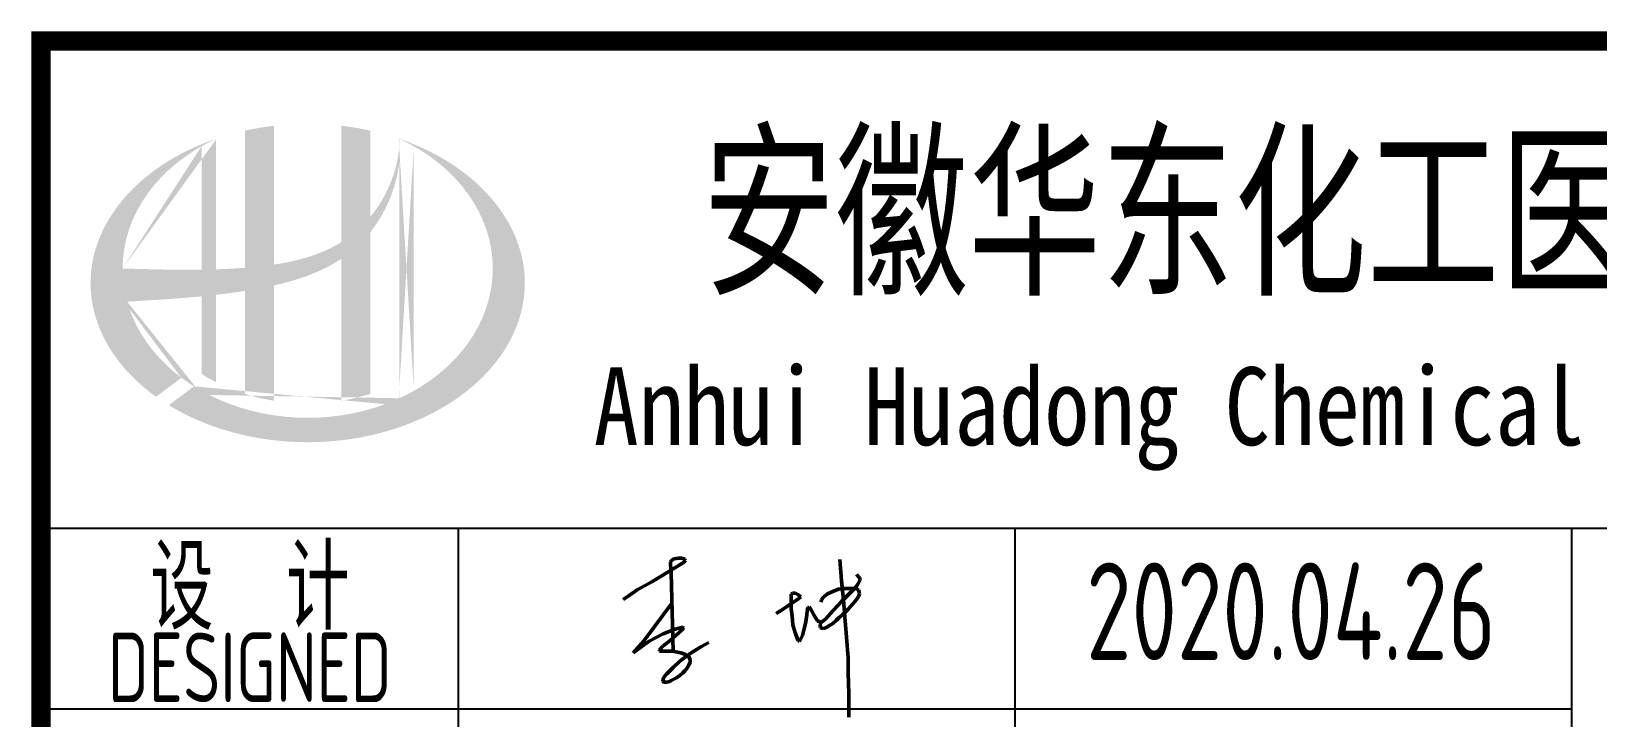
# Model space of a CAD drawing. Extents: x 5394041 to 5729212, y -433068 to -301615.
# Drawn here: x 5629414 to 5635041, y -350277 to -347810 of the extents above; entities that cross this region are included whole.
import ezdxf
from ezdxf.enums import TextEntityAlignment as Align

# ---------------------------------------------------------------- set-up
doc = ezdxf.new("R2010")
doc.units = 0
doc.header["$LTSCALE"] = 1000
doc.header["$MEASUREMENT"] = 0
doc.layers.get('0').update_dxf_attribs({"linetype": 'CONTINUOUS'})
doc.styles.add('AHD', font='sceie.shx', dxfattribs={"width": 0.7, "bigfont": 'sceic.shx'})
doc.styles.add('ECEC_TQ_S', font='')
doc.styles.add('sceie', font='sceie.shx', dxfattribs={"width": 0.7, "bigfont": 'sceic.shx'})
doc.styles.get('ECEC_TQ_S').set_extended_font_data('SimSun')

# ---------------------------------------------------------------- blocks, each defined once
blk = doc.blocks.new('签名')
at = {"lineweight": 50}
for p, q in [((5484373.9, -514006.1), (5484490.2, -513935.2)), ((5484443.6, -513930.1), (5484440.9, -513933.4)), ((5484440.9, -513933.4), (5484440.9, -513943.7)), ((5484453.3, -513923.1), (5484443.6, -513930.1)), ((5484469, -513920.7), (5484453.3, -513923.1)), ((5484481.4, -513920.7), (5484469, -513920.7)), ((5484492.1, -513923.7), (5484481.4, -513920.7)), ((5484490.2, -513935.2), (5484494.5, -513928.9)), ((5484494.5, -513928.9), (5484492.1, -513923.7)), ((5485048.8, -513925.4), (5485055.2, -514002.4)), ((5484440.9, -513943.7), (5484443.6, -513972.8)), ((5484443.6, -513972.8), (5484451, -514255.5)), ((5485121.3, -513992.4), (5485109.4, -513979.5)), ((5485120.6, -514001.4), (5485122.4, -513995.7)), ((5485122.4, -513995.7), (5485121.3, -513992.4)), ((5484292.6, -514055.3), (5484321.1, -514034.4)), ((5484321.1, -514034.4), (5484373.9, -514006.1)), ((5484879.2, -514046.7), (5484874.9, -514049.8)), ((5484874.9, -514049.8), (5484874.9, -514102.5)), ((5484889.7, -514046.7), (5484879.2, -514046.7)), ((5484898.3, -514051.1), (5484889.7, -514046.7)), ((5484908.7, -514059.3), (5484898.3, -514051.1)), ((5484991.3, -514060.1), (5485005.3, -514049.1)), ((5485005.3, -514049.1), (5485024.5, -514040.5)), ((5485024.5, -514040.5), (5485044.1, -514031.7)), ((5485044.1, -514031.7), (5485063, -514029.9)), ((5485055.2, -514002.4), (5485062, -514069.9)), ((5485056.7, -514075.4), (5485086.9, -514044.6)), ((5485063, -514029.9), (5485080.4, -514029)), ((5485080.4, -514029), (5485090.1, -514029)), ((5485086.9, -514044.6), (5485106.8, -514024.4)), ((5485090.1, -514029), (5485104, -514029.4)), ((5485104, -514029.4), (5485109.7, -514030.2)), ((5485106.8, -514024.4), (5485114.2, -514014.2)), ((5485109.7, -514030.2), (5485115.9, -514035.1)), ((5485114.2, -514014.2), (5485120.6, -514001.4)), ((5485115.9, -514035.1), (5485118.9, -514041.7)), ((5485120, -514048.5), (5485117.5, -514055.4)), ((5485118.9, -514041.7), (5485120, -514048.5)), ((5484271.3, -514069.1), (5484292.6, -514055.3)), ((5484446.4, -514081.4), (5484346.3, -514216.5)), ((5484820.9, -514119.1), (5484839.8, -514106.9)), ((5484839.8, -514106.9), (5484861.5, -514092.7)), ((5484861.5, -514092.7), (5484880.5, -514080.4)), ((5484874.9, -514102.5), (5484877.6, -514129)), ((5484880.5, -514080.4), (5484901.1, -514066.5)), ((5484901.1, -514066.5), (5484908.7, -514059.3)), ((5484930.1, -514124), (5484931.7, -514108.3)), ((5484931.7, -514108.3), (5484935, -514098.4)), ((5484935, -514098.4), (5484939.2, -514095.3)), ((5484939.2, -514095.3), (5484947.6, -514108.5)), ((5484947.6, -514108.5), (5484956.8, -514126.6)), ((5484982.5, -514078.8), (5484983.3, -514069.1)), ((5484983.3, -514069.1), (5484991.3, -514060.1)), ((5484997.2, -514139.3), (5485025.4, -514108.5)), ((5485025.4, -514108.5), (5485056.7, -514075.4)), ((5485062, -514069.9), (5485067.5, -514131.4)), ((5485078.3, -514104.8), (5485067.4, -514115.4)), ((5485089.8, -514092.4), (5485078.3, -514104.8)), ((5485097.5, -514083.1), (5485089.8, -514092.4)), ((5485103.3, -514075.8), (5485097.5, -514083.1)), ((5485109.3, -514068.9), (5485103.3, -514075.8)), ((5485114, -514061.8), (5485109.3, -514068.9)), ((5485117.5, -514055.4), (5485114, -514061.8)), ((5484877.6, -514129), (5484880.8, -514159.7)), ((5484880.8, -514159.7), (5484888.6, -514189.2)), ((5484922.8, -514170.1), (5484927.5, -514148.8)), ((5484927.5, -514148.8), (5484930.1, -514124)), ((5484956.8, -514126.6), (5484968.5, -514145.2)), ((5484968.5, -514145.2), (5484983.1, -514152.1)), ((5484978.8, -514158.7), (5484983.9, -514150.9)), ((5484978.8, -514169.6), (5484978.8, -514158.7)), ((5484983.9, -514150.9), (5484997.2, -514139.3)), ((5485011.7, -514162.9), (5484999.4, -514171.2)), ((5485023.8, -514154.8), (5485011.7, -514162.9)), ((5485037, -514143.3), (5485023.8, -514154.8)), ((5485047.3, -514134.3), (5485037, -514143.3)), ((5485058.2, -514124.4), (5485047.3, -514134.3)), ((5485067.4, -514115.4), (5485058.2, -514124.4)), ((5485067.5, -514131.4), (5485073.4, -514204.2)), ((5484346.3, -514216.5), (5484307, -514260.5)), ((5484307, -514260.5), (5484363.7, -514219)), ((5484363.7, -514219), (5484414.5, -514192)), ((5484439.1, -514216.7), (5484412.9, -514237.3)), ((5484414.5, -514192), (5484457.3, -514175.3)), ((5484482.1, -514179.3), (5484439.1, -514216.7)), ((5484457.3, -514175.3), (5484484.7, -514168)), ((5484489, -514170.8), (5484482.1, -514179.3)), ((5484484.7, -514168), (5484489, -514170.8)), ((5484888.6, -514189.2), (5484899, -514216.9)), ((5484899, -514216.9), (5484904.6, -514220)), ((5484904.6, -514220), (5484914.7, -514199)), ((5484914.7, -514199), (5484922.8, -514170.1)), ((5484989.1, -514173.2), (5484978.8, -514169.6)), ((5484999.4, -514171.2), (5484989.1, -514173.2)), ((5485073.4, -514204.2), (5485078.8, -514278.7)), ((5484412.9, -514237.3), (5484401.9, -514249.5)), ((5484401.9, -514249.5), (5484401.9, -514254.7)), ((5484401.9, -514254.7), (5484446.8, -514254.7)), ((5484446.8, -514254.7), (5484459.5, -514257.2)), ((5484459.5, -514257.2), (5484478.2, -514260.7)), ((5484474.4, -514291.2), (5484511.5, -514263.7)), ((5484478.2, -514260.7), (5484495.1, -514267)), ((5484495.1, -514267), (5484505.1, -514273.2)), ((5484505.1, -514273.2), (5484511.1, -514285.3)), ((5484511.5, -514263.7), (5484551.9, -514238.4)), ((5484551.9, -514238.4), (5484578.5, -514223.8)), ((5484426.1, -514337.2), (5484448.7, -514314.1)), ((5484448.7, -514314.1), (5484474.4, -514291.2)), ((5484485.1, -514332.9), (5484474.8, -514341.6)), ((5484492.1, -514325.7), (5484485.1, -514332.9)), ((5484499.4, -514317.1), (5484492.1, -514325.7)), ((5484506.7, -514305.6), (5484499.4, -514317.1)), ((5484511.1, -514294.4), (5484506.7, -514305.6)), ((5484511.1, -514285.3), (5484511.1, -514294.4)), ((5485078.8, -514278.7), (5485078.8, -514332.9)), ((5485078.8, -514332.9), (5485081.6, -514408.2)), ((5484411.7, -514363.3), (5484417.4, -514348.5)), ((5484415.7, -514365.7), (5484411.7, -514363.3)), ((5484426.9, -514365.7), (5484415.7, -514365.7)), ((5484417.4, -514348.5), (5484426.1, -514337.2)), ((5484438.1, -514364), (5484426.9, -514365.7)), ((5484442.7, -514360.5), (5484438.1, -514364)), ((5484452.4, -514355.9), (5484442.7, -514360.5)), ((5484462, -514350.2), (5484452.4, -514355.9)), ((5484474.8, -514341.6), (5484462, -514350.2)), ((5485081.6, -514408.2), (5485081.6, -514491.8))]:
    blk.add_line(p, q, dxfattribs=at)
at = {"style": 'sceie', "width": 0.8}
for p in [(5486670.1, -514111), (5486631, -514761.6), (5486657.1, -515425.2), (5486696.1, -516075.8), (5486709.1, -516674.4)]:
    blk.add_attdef('2020.4.26', text='', height=350, dxfattribs=at).set_placement(p, align=Align.MIDDLE)

msp = doc.modelspace()

# ---------------------------------------------------------------- hatches: boundary and pattern name
h = msp.add_hatch(color=256)
edge = h.paths.add_edge_path()
edge.add_spline(control_points=[(5630285.4, -348723.7), (5630291.6, -348722.3), (5630297.6, -348720.9), (5630346.7, -348709), (5630389.3, -348696), (5630464.3, -348664.9), (5630497.3, -348648), (5630528.1, -348627.4)], knot_values=[61.629012, 61.629012, 61.629012, 61.629012, 63.330431, 63.330431, 75.353634, 75.353634, 85.398649, 85.398649, 85.398649, 85.398649], degree=3, periodic=0)
edge.add_line((5630528.1, -348627.4), (5630528.1, -349137.6))
edge.add_spline(control_points=[(5630528.1, -349137.6), (5630545.3, -349134.9), (5630562.3, -349131.5), (5630597, -349123.4), (5630614.7, -349118.6), (5630632.1, -349113.2)], knot_values=[4.908456, 4.908456, 4.908456, 4.908456, 4.992821, 4.992821, 5.083034, 5.083034, 5.083034, 5.083034], degree=3, periodic=0)
edge.add_line((5630632.1, -349113.2), (5630632.1, -348531.7))
edge.add_spline(control_points=[(5630632.1, -348531.7), (5630640.8, -348520.8), (5630649, -348509.4), (5630675.1, -348469.8), (5630690.7, -348439.8), (5630720, -348367), (5630731.2, -348323.3), (5630735.9, -348277.9), (5630736, -348276.7), (5630736.1, -348275.4)], knot_values=[97.991744, 97.991744, 97.991744, 97.991744, 101.64219, 101.64219, 110.337975, 110.337975, 121.934322, 121.934322, 122.270691, 122.270691, 122.270691, 122.270691], degree=3, periodic=0)
edge.add_line((5630736.1, -348275.4), (5630736.1, -348205))
edge.add_spline(control_points=[(5630736.1, -348205), (5630736, -348212.6), (5630735.7, -348220.3), (5630735.1, -348228)], knot_values=[126.194075, 126.194075, 126.194075, 126.194075, 128.396762, 128.396762, 128.396762, 128.396762], degree=3, periodic=0)
edge.add_spline(control_points=[(5630735.1, -348228), (5630734.6, -348234.2), (5630734, -348240.4), (5630733.2, -348246.6)], knot_values=[124.417049, 124.417049, 124.417049, 124.417049, 126.194075, 126.194075, 126.194075, 126.194075], degree=3, periodic=0)
edge.add_spline(control_points=[(5630733.2, -348246.6), (5630732.1, -348255.7), (5630730.6, -348264.9), (5630728.8, -348274)], knot_values=[121.80529, 121.80529, 121.80529, 121.80529, 124.417049, 124.417049, 124.417049, 124.417049], degree=3, periodic=0)
edge.add_spline(control_points=[(5630728.8, -348274), (5630726.5, -348286.1), (5630723.5, -348298.2), (5630720, -348310.2)], knot_values=[118.31574, 118.31574, 118.31574, 118.31574, 121.80529, 121.80529, 121.80529, 121.80529], degree=3, periodic=0)
edge.add_spline(control_points=[(5630720, -348310.2), (5630716.5, -348322.4), (5630712.5, -348334.4), (5630707.9, -348346.2)], knot_values=[114.795988, 114.795988, 114.795988, 114.795988, 118.31574, 118.31574, 118.31574, 118.31574], degree=3, periodic=0)
edge.add_spline(control_points=[(5630707.9, -348346.2), (5630703.5, -348357.9), (5630698.5, -348369.5), (5630693, -348380.8)], knot_values=[111.329641, 111.329641, 111.329641, 111.329641, 114.795988, 114.795988, 114.795988, 114.795988], degree=3, periodic=0)
edge.add_spline(control_points=[(5630693, -348380.8), (5630687.5, -348392.4), (5630681.5, -348403.7), (5630675, -348414.8)], knot_values=[107.79529, 107.79529, 107.79529, 107.79529, 111.329641, 111.329641, 111.329641, 111.329641], degree=3, periodic=0)
edge.add_spline(control_points=[(5630675, -348414.8), (5630668.7, -348425.6), (5630662, -348436.2), (5630654.9, -348446.4)], knot_values=[104.343579, 104.343579, 104.343579, 104.343579, 107.79529, 107.79529, 107.79529, 107.79529], degree=3, periodic=0)
edge.add_spline(control_points=[(5630654.9, -348446.4), (5630647.7, -348456.8), (5630640.1, -348466.9), (5630632.1, -348476.6)], knot_values=[100.8507, 100.8507, 100.8507, 100.8507, 104.343579, 104.343579, 104.343579, 104.343579], degree=3, periodic=0)
edge.add_line((5630632.1, -348476.6), (5630632.1, -348167.3))
edge.add_spline(control_points=[(5630632.1, -348167.3), (5630598.1, -348159.7), (5630563.3, -348153.8), (5630528.1, -348149.8)], knot_values=[4.423999, 4.423999, 4.423999, 4.423999, 4.558741, 4.558741, 4.558741, 4.558741], degree=3, periodic=0)
edge.add_line((5630528.1, -348149.8), (5630528.1, -348567.9))
edge.add_spline(control_points=[(5630528.1, -348567.9), (5630456.2, -348612.4), (5630372, -348635.7), (5630285.4, -348648.7)], knot_values=[63.246215, 63.246215, 63.246215, 63.246215, 87.689124, 87.689124, 87.689124, 87.689124], degree=3, periodic=0)
edge.add_line((5630285.4, -348648.7), (5630285.4, -348149.8))
edge.add_spline(control_points=[(5630285.4, -348149.8), (5630250.3, -348153.9), (5630215.5, -348159.7), (5630181.4, -348167.3)], knot_values=[4.866038, 4.866038, 4.866038, 4.866038, 5.000777, 5.000777, 5.000777, 5.000777], degree=3, periodic=0)
edge.add_line((5630181.4, -348167.3), (5630181.4, -348660.1))
edge.add_spline(control_points=[(5630181.4, -348660.1), (5630179.8, -348660.3), (5630144.8, -348662.9), (5630110.2, -348664.6), (5630077.4, -348665.7)], knot_values=[43.657356, 43.657356, 43.657356, 43.657356, 44.134253, 53.497092, 53.497092, 53.497092, 53.497092], degree=3, periodic=0)
edge.add_line((5630077.4, -348665.7), (5630077.4, -348196.5))
edge.add_spline(control_points=[(5630077.4, -348196.5), (5630060.4, -348202.4), (5630043.7, -348208.7), (5630027.2, -348215.4)], knot_values=[5.14157, 5.14157, 5.14157, 5.14157, 5.212921, 5.212921, 5.212921, 5.212921], degree=3, periodic=0)
edge.add_spline(control_points=[(5630027.2, -348215.4), (5630020.3, -348218.2), (5630013.5, -348221.2), (5629981.3, -348235.3), (5629956.7, -348247.6), (5629933.2, -348260.8)], knot_values=[5.212921, 5.212921, 5.212921, 5.212921, 5.24296, 5.24296, 5.355623, 5.355623, 5.355623, 5.355623], degree=3, periodic=0)
edge.add_spline(control_points=[(5629933.2, -348260.8), (5629918.4, -348269.1), (5629903.9, -348277.9), (5629889.9, -348287)], knot_values=[5.355623, 5.355623, 5.355623, 5.355623, 5.426974, 5.426974, 5.426974, 5.426974], degree=3, periodic=0)
edge.add_spline(control_points=[(5629889.9, -348287), (5629882.5, -348291.8), (5629875.2, -348296.7), (5629861.7, -348306.2), (5629855.5, -348310.7), (5629849.4, -348315.3)], knot_values=[5.426974, 5.426974, 5.426974, 5.426974, 5.464765, 5.464765, 5.498325, 5.498325, 5.498325, 5.498325], degree=3, periodic=0)
edge.add_spline(control_points=[(5629849.4, -348315.3), (5629823.3, -348334.9), (5629799.2, -348355.8), (5629777.3, -348377.7)], knot_values=[5.498325, 5.498325, 5.498325, 5.498325, 5.641027, 5.641027, 5.641027, 5.641027], degree=3, periodic=0)
edge.add_spline(control_points=[(5629777.3, -348377.7), (5629770.4, -348384.7), (5629763.6, -348391.9), (5629743.1, -348414.5), (5629730.3, -348430.3), (5629718.5, -348446.5)], knot_values=[5.641027, 5.641027, 5.641027, 5.641027, 5.686569, 5.686569, 5.783729, 5.783729, 5.783729, 5.783729], degree=3, periodic=0)
edge.add_spline(control_points=[(5629718.5, -348446.5), (5629703.4, -348467.3), (5629690, -348488.7), (5629676.9, -348513.6), (5629675.3, -348516.8), (5629673.7, -348520)], knot_values=[5.783729, 5.783729, 5.783729, 5.783729, 5.908374, 5.908374, 5.92643, 5.92643, 5.92643, 5.92643], degree=3, periodic=0)
edge.add_spline(control_points=[(5629673.7, -348520), (5629661.3, -348545.1), (5629651.2, -348570.7), (5629643.7, -348596.7)], knot_values=[5.92643, 5.92643, 5.92643, 5.92643, 6.069132, 6.069132, 6.069132, 6.069132], degree=3, periodic=0)
edge.add_spline(control_points=[(5629643.7, -348596.7), (5629640.5, -348607.8), (5629637.7, -348618.9), (5629632.4, -348645.1), (5629630.1, -348660.1), (5629628.7, -348675.2)], knot_values=[6.069132, 6.069132, 6.069132, 6.069132, 6.130179, 6.130179, 6.211834, 6.211834, 6.211834, 6.211834], degree=3, periodic=0)
edge.add_spline(control_points=[(5629628.7, -348675.2), (5629627.4, -348688.4), (5629626.8, -348701.6), (5629626.8, -348714.8)], knot_values=[6.211834, 6.211834, 6.211834, 6.211834, 6.283185, 6.283185, 6.283185, 6.283185], degree=3, periodic=0)
edge.add_spline(control_points=[(5629626.8, -348714.8), (5629626.8, -348724.1), (5629627.1, -348733.4), (5629627.7, -348742.7)], knot_values=[6.283185, 6.283185, 6.283185, 6.283185, 6.333655, 6.333655, 6.333655, 6.333655], degree=3, periodic=0)
edge.add_spline(control_points=[(5629627.7, -348742.7), (5629629, -348761.4), (5629631.5, -348780), (5629635.3, -348798.5)], knot_values=[6.333655, 6.333655, 6.333655, 6.333655, 6.434594, 6.434594, 6.434594, 6.434594], degree=3, periodic=0)
edge.add_spline(control_points=[(5629635.3, -348798.5), (5629635.5, -348799.7), (5629635.8, -348801), (5629639.7, -348819.5), (5629644.5, -348836.6), (5629650.3, -348853.7)], knot_values=[6.434594, 6.434594, 6.434594, 6.434594, 6.441278, 6.441278, 6.535532, 6.535532, 6.535532, 6.535532], degree=3, periodic=0)
edge.add_spline(control_points=[(5629650.3, -348853.7), (5629656.6, -348871.9), (5629664.1, -348889.9), (5629672.8, -348907.7)], knot_values=[6.535532, 6.535532, 6.535532, 6.535532, 6.636471, 6.636471, 6.636471, 6.636471], degree=3, periodic=0)
edge.add_spline(control_points=[(5629672.8, -348907.7), (5629675, -348912.2), (5629677.3, -348916.6), (5629686.7, -348934.3), (5629694.4, -348947.3), (5629702.7, -348960.2)], knot_values=[6.636471, 6.636471, 6.636471, 6.636471, 6.661894, 6.661894, 6.73741, 6.73741, 6.73741, 6.73741], degree=3, periodic=0)
edge.add_spline(control_points=[(5629702.7, -348960.2), (5629713.9, -348977.3), (5629726.3, -348994.2), (5629739.8, -349010.5)], knot_values=[6.73741, 6.73741, 6.73741, 6.73741, 6.838349, 6.838349, 6.838349, 6.838349], degree=3, periodic=0)
edge.add_spline(control_points=[(5629739.8, -349010.5), (5629745.7, -349017.7), (5629751.9, -349024.7), (5629766.4, -349040.7), (5629774.9, -349049.5), (5629783.8, -349058.2)], knot_values=[6.838349, 6.838349, 6.838349, 6.838349, 6.88251, 6.88251, 6.939288, 6.939288, 6.939288, 6.939288], degree=3, periodic=0)
edge.add_spline(control_points=[(5629783.8, -349058.2), (5629799.6, -349073.5), (5629816.5, -349088.4), (5629834.4, -349102.6)], knot_values=[6.939288, 6.939288, 6.939288, 6.939288, 7.040227, 7.040227, 7.040227, 7.040227], degree=3, periodic=0)
edge.add_spline(control_points=[(5629834.4, -349102.6), (5629843.3, -349109.7), (5629852.5, -349116.6), (5629861.9, -349123.4)], knot_values=[7.040227, 7.040227, 7.040227, 7.040227, 7.090696, 7.090696, 7.090696, 7.090696], degree=3, periodic=0)
edge.add_line((5629861.9, -349123.4), (5629953.1, -349055))
edge.add_ellipse((5630406.8, -348662.8), major_axis=(665, 0), ratio=0.806676, start_angle=192.819, end_angle=226.9853, ccw=False)
edge.add_spline(control_points=[(5629758.3, -348781.8), (5629782.4, -348780.3), (5629806.4, -348778.8), (5629895.1, -348773.3), (5629960, -348769), (5630025.4, -348762.7)], knot_values=[11.398263, 11.398263, 11.398263, 11.398263, 18.40729, 18.40729, 37.18094, 37.18094, 37.18094, 37.18094], degree=3, periodic=0)
edge.add_line((5630025.4, -348762.7), (5630025.4, -349041.7))
edge.add_spline(control_points=[(5630025.4, -349041.7), (5630029, -349044), (5630032.6, -349046.2), (5630049.5, -349056.4), (5630063.3, -349064), (5630077.4, -349071.1)], knot_values=[4.049945, 4.049945, 4.049945, 4.049945, 4.072021, 4.072021, 4.153257, 4.153257, 4.153257, 4.153257], degree=3, periodic=0)
edge.add_line((5630077.4, -349071.1), (5630077.4, -348757.2))
edge.add_spline(control_points=[(5630077.4, -348757.2), (5630109.6, -348753.6), (5630142, -348749.3), (5630176.9, -348744), (5630179.2, -348743.6), (5630181.4, -348743.2)], knot_values=[42.135009, 42.135009, 42.135009, 42.135009, 51.307228, 51.307228, 51.948574, 51.948574, 51.948574, 51.948574], degree=3, periodic=0)
edge.add_line((5630181.4, -348743.2), (5630181.4, -349113.2))
edge.add_spline(control_points=[(5630181.4, -349113.2), (5630215.1, -349123.7), (5630249.9, -349131.9), (5630285.4, -349137.6)], knot_values=[4.34174, 4.34174, 4.34174, 4.34174, 4.516316, 4.516316, 4.516316, 4.516316], degree=3, periodic=0)
edge.add_line((5630285.4, -349137.6), (5630285.4, -348723.7))
edge = h.paths.add_edge_path(flags=16)
edge.add_ellipse((5630406.8, -348662.8), major_axis=(665, 0), ratio=0.806676, start_angle=124.9875, end_angle=179.999, ccw=False)
edge.add_line((5630025.4, -348223.2), (5630025.4, -348666.8))
edge.add_spline(control_points=[(5630025.4, -348666.8), (5629930.1, -348668.2), (5629836.1, -348665.1), (5629741.7, -348662.7)], knot_values=[11.27373, 11.27373, 11.27373, 11.27373, 38.687513, 38.687513, 38.687513, 38.687513], degree=3, periodic=0)
edge = h.paths.add_edge_path()
edge.add_spline(control_points=[(5629907.9, -349153.9), (5629939, -349172.9), (5629972.1, -349190.2), (5630056.8, -349227.4), (5630110, -349245.2), (5630220.8, -349271.8), (5630278.2, -349280.5), (5630394.4, -349288.3), (5630453, -349287.4), (5630568.6, -349275.9), (5630625.5, -349265.3), (5630734.5, -349235.3), (5630786.6, -349215.8), (5630883.6, -349168.9), (5630928.3, -349141.5), (5631008.3, -349080.6), (5631043.5, -349047), (5631102.8, -348975.5), (5631126.9, -348937.7), (5631163.3, -348859.5), (5631175.6, -348819.3), (5631188.1, -348738.1), (5631188.4, -348697.2), (5631177, -348615.7), (5631165.1, -348575.2), (5631129.5, -348496.4), (5631105.7, -348458.2), (5631046.9, -348386), (5631011.9, -348352.1), (5630932.1, -348290.4), (5630887.3, -348262.7), (5630806.1, -348223), (5630771.8, -348208.8), (5630736.1, -348196.5)], knot_values=[0.886421, 0.886421, 0.886421, 0.886421, 1.040557, 1.040557, 1.261172, 1.261172, 1.481788, 1.481788, 1.702404, 1.702404, 1.92302, 1.92302, 2.143636, 2.143636, 2.364252, 2.364252, 2.584868, 2.584868, 2.805484, 2.805484, 3.026099, 3.026099, 3.246715, 3.246715, 3.46852, 3.46852, 3.690325, 3.690325, 3.91213, 3.91213, 4.133935, 4.133935, 4.283209, 4.283209, 4.283209, 4.283209], degree=3, periodic=0)
edge.add_line((5630736.1, -348196.5), (5630736.1, -348196.6))
edge.add_spline(control_points=[(5630736.1, -348196.7), (5630736.1, -348199.4), (5630736.1, -348202.2), (5630736.1, -348205)], knot_values=[128.396762, 128.396762, 128.396762, 128.396762, 129.192193, 129.192193, 129.192193, 129.192193], degree=3, periodic=0)
edge.add_line((5630736.1, -348205), (5630736.1, -349128.8))
edge.add_ellipse((5630406.8, -348662.8), major_axis=(665, 0), ratio=0.806676, start_angle=232.1054, end_angle=299.6833, ccw=False)
edge.add_line((5629998.3, -349086.1), (5629907.9, -349153.9))
edge = h.paths.add_edge_path(flags=16)
edge.add_ellipse((5630406.8, -348662.8), major_axis=(665, 0), ratio=0.806676, start_angle=304.9875, end_angle=415.0121, ccw=False)
edge.add_line((5630788.1, -349102.3), (5630788.1, -348223.2))
h = msp.add_hatch(color=256)
edge = h.paths.add_edge_path()
edge.add_spline(control_points=[(5630285.4, -348723.7), (5630291.6, -348722.3), (5630297.6, -348720.9), (5630346.7, -348709), (5630389.3, -348696), (5630464.3, -348664.9), (5630497.3, -348648), (5630528.1, -348627.4)], knot_values=[61.629012, 61.629012, 61.629012, 61.629012, 63.330431, 63.330431, 75.353634, 75.353634, 85.398649, 85.398649, 85.398649, 85.398649], degree=3, periodic=0)
edge.add_line((5630528.1, -348627.4), (5630528.1, -349137.6))
edge.add_spline(control_points=[(5630528.1, -349137.6), (5630545.3, -349134.9), (5630562.3, -349131.5), (5630597, -349123.4), (5630614.7, -349118.6), (5630632.1, -349113.2)], knot_values=[4.908456, 4.908456, 4.908456, 4.908456, 4.992821, 4.992821, 5.083034, 5.083034, 5.083034, 5.083034], degree=3, periodic=0)
edge.add_line((5630632.1, -349113.2), (5630632.1, -348531.7))
edge.add_spline(control_points=[(5630632.1, -348531.7), (5630640.8, -348520.8), (5630649, -348509.4), (5630675.1, -348469.8), (5630690.7, -348439.8), (5630720, -348367), (5630731.2, -348323.3), (5630735.9, -348277.9), (5630736, -348276.7), (5630736.1, -348275.4)], knot_values=[97.991744, 97.991744, 97.991744, 97.991744, 101.64219, 101.64219, 110.337975, 110.337975, 121.934322, 121.934322, 122.270691, 122.270691, 122.270691, 122.270691], degree=3, periodic=0)
edge.add_line((5630736.1, -348275.4), (5630736.1, -348205))
edge.add_spline(control_points=[(5630736.1, -348205), (5630736, -348212.6), (5630735.7, -348220.3), (5630735.1, -348228)], knot_values=[126.194075, 126.194075, 126.194075, 126.194075, 128.396762, 128.396762, 128.396762, 128.396762], degree=3, periodic=0)
edge.add_spline(control_points=[(5630735.1, -348228), (5630734.6, -348234.2), (5630734, -348240.4), (5630733.2, -348246.6)], knot_values=[124.417049, 124.417049, 124.417049, 124.417049, 126.194075, 126.194075, 126.194075, 126.194075], degree=3, periodic=0)
edge.add_spline(control_points=[(5630733.2, -348246.6), (5630732.1, -348255.7), (5630730.6, -348264.9), (5630728.8, -348274)], knot_values=[121.80529, 121.80529, 121.80529, 121.80529, 124.417049, 124.417049, 124.417049, 124.417049], degree=3, periodic=0)
edge.add_spline(control_points=[(5630728.8, -348274), (5630726.5, -348286.1), (5630723.5, -348298.2), (5630720, -348310.2)], knot_values=[118.31574, 118.31574, 118.31574, 118.31574, 121.80529, 121.80529, 121.80529, 121.80529], degree=3, periodic=0)
edge.add_spline(control_points=[(5630720, -348310.2), (5630716.5, -348322.4), (5630712.5, -348334.4), (5630707.9, -348346.2)], knot_values=[114.795988, 114.795988, 114.795988, 114.795988, 118.31574, 118.31574, 118.31574, 118.31574], degree=3, periodic=0)
edge.add_spline(control_points=[(5630707.9, -348346.2), (5630703.5, -348357.9), (5630698.5, -348369.5), (5630693, -348380.8)], knot_values=[111.329641, 111.329641, 111.329641, 111.329641, 114.795988, 114.795988, 114.795988, 114.795988], degree=3, periodic=0)
edge.add_spline(control_points=[(5630693, -348380.8), (5630687.5, -348392.4), (5630681.5, -348403.7), (5630675, -348414.8)], knot_values=[107.79529, 107.79529, 107.79529, 107.79529, 111.329641, 111.329641, 111.329641, 111.329641], degree=3, periodic=0)
edge.add_spline(control_points=[(5630675, -348414.8), (5630668.7, -348425.6), (5630662, -348436.2), (5630654.9, -348446.4)], knot_values=[104.343579, 104.343579, 104.343579, 104.343579, 107.79529, 107.79529, 107.79529, 107.79529], degree=3, periodic=0)
edge.add_spline(control_points=[(5630654.9, -348446.4), (5630647.7, -348456.8), (5630640.1, -348466.9), (5630632.1, -348476.6)], knot_values=[100.8507, 100.8507, 100.8507, 100.8507, 104.343579, 104.343579, 104.343579, 104.343579], degree=3, periodic=0)
edge.add_line((5630632.1, -348476.6), (5630632.1, -348167.3))
edge.add_spline(control_points=[(5630632.1, -348167.3), (5630598.1, -348159.7), (5630563.3, -348153.8), (5630528.1, -348149.8)], knot_values=[4.423999, 4.423999, 4.423999, 4.423999, 4.558741, 4.558741, 4.558741, 4.558741], degree=3, periodic=0)
edge.add_line((5630528.1, -348149.8), (5630528.1, -348567.9))
edge.add_spline(control_points=[(5630528.1, -348567.9), (5630456.2, -348612.4), (5630372, -348635.7), (5630285.4, -348648.7)], knot_values=[63.246215, 63.246215, 63.246215, 63.246215, 87.689124, 87.689124, 87.689124, 87.689124], degree=3, periodic=0)
edge.add_line((5630285.4, -348648.7), (5630285.4, -348149.8))
edge.add_spline(control_points=[(5630285.4, -348149.8), (5630250.3, -348153.9), (5630215.5, -348159.7), (5630181.4, -348167.3)], knot_values=[4.866038, 4.866038, 4.866038, 4.866038, 5.000777, 5.000777, 5.000777, 5.000777], degree=3, periodic=0)
edge.add_line((5630181.4, -348167.3), (5630181.4, -348660.1))
edge.add_spline(control_points=[(5630181.4, -348660.1), (5630179.8, -348660.3), (5630144.8, -348662.9), (5630110.2, -348664.6), (5630077.4, -348665.7)], knot_values=[43.657356, 43.657356, 43.657356, 43.657356, 44.134253, 53.497092, 53.497092, 53.497092, 53.497092], degree=3, periodic=0)
edge.add_line((5630077.4, -348665.7), (5630077.4, -348196.5))
edge.add_spline(control_points=[(5630077.4, -348196.5), (5630060.4, -348202.4), (5630043.7, -348208.7), (5630027.2, -348215.4)], knot_values=[5.14157, 5.14157, 5.14157, 5.14157, 5.212921, 5.212921, 5.212921, 5.212921], degree=3, periodic=0)
edge.add_spline(control_points=[(5630027.2, -348215.4), (5630020.3, -348218.2), (5630013.5, -348221.2), (5629981.3, -348235.3), (5629956.7, -348247.6), (5629933.2, -348260.8)], knot_values=[5.212921, 5.212921, 5.212921, 5.212921, 5.24296, 5.24296, 5.355623, 5.355623, 5.355623, 5.355623], degree=3, periodic=0)
edge.add_spline(control_points=[(5629933.2, -348260.8), (5629918.4, -348269.1), (5629903.9, -348277.9), (5629889.9, -348287)], knot_values=[5.355623, 5.355623, 5.355623, 5.355623, 5.426974, 5.426974, 5.426974, 5.426974], degree=3, periodic=0)
edge.add_spline(control_points=[(5629889.9, -348287), (5629882.5, -348291.8), (5629875.2, -348296.7), (5629861.7, -348306.2), (5629855.5, -348310.7), (5629849.4, -348315.3)], knot_values=[5.426974, 5.426974, 5.426974, 5.426974, 5.464765, 5.464765, 5.498325, 5.498325, 5.498325, 5.498325], degree=3, periodic=0)
edge.add_spline(control_points=[(5629849.4, -348315.3), (5629823.3, -348334.9), (5629799.2, -348355.8), (5629777.3, -348377.7)], knot_values=[5.498325, 5.498325, 5.498325, 5.498325, 5.641027, 5.641027, 5.641027, 5.641027], degree=3, periodic=0)
edge.add_spline(control_points=[(5629777.3, -348377.7), (5629770.4, -348384.7), (5629763.6, -348391.9), (5629743.1, -348414.5), (5629730.3, -348430.3), (5629718.5, -348446.5)], knot_values=[5.641027, 5.641027, 5.641027, 5.641027, 5.686569, 5.686569, 5.783729, 5.783729, 5.783729, 5.783729], degree=3, periodic=0)
edge.add_spline(control_points=[(5629718.5, -348446.5), (5629703.4, -348467.3), (5629690, -348488.7), (5629676.9, -348513.6), (5629675.3, -348516.8), (5629673.7, -348520)], knot_values=[5.783729, 5.783729, 5.783729, 5.783729, 5.908374, 5.908374, 5.92643, 5.92643, 5.92643, 5.92643], degree=3, periodic=0)
edge.add_spline(control_points=[(5629673.7, -348520), (5629661.3, -348545.1), (5629651.2, -348570.7), (5629643.7, -348596.7)], knot_values=[5.92643, 5.92643, 5.92643, 5.92643, 6.069132, 6.069132, 6.069132, 6.069132], degree=3, periodic=0)
edge.add_spline(control_points=[(5629643.7, -348596.7), (5629640.5, -348607.8), (5629637.7, -348618.9), (5629632.4, -348645.1), (5629630.1, -348660.1), (5629628.7, -348675.2)], knot_values=[6.069132, 6.069132, 6.069132, 6.069132, 6.130179, 6.130179, 6.211834, 6.211834, 6.211834, 6.211834], degree=3, periodic=0)
edge.add_spline(control_points=[(5629628.7, -348675.2), (5629627.4, -348688.4), (5629626.8, -348701.6), (5629626.8, -348714.8)], knot_values=[6.211834, 6.211834, 6.211834, 6.211834, 6.283185, 6.283185, 6.283185, 6.283185], degree=3, periodic=0)
edge.add_spline(control_points=[(5629626.8, -348714.8), (5629626.8, -348724.1), (5629627.1, -348733.4), (5629627.7, -348742.7)], knot_values=[6.283185, 6.283185, 6.283185, 6.283185, 6.333655, 6.333655, 6.333655, 6.333655], degree=3, periodic=0)
edge.add_spline(control_points=[(5629627.7, -348742.7), (5629629, -348761.4), (5629631.5, -348780), (5629635.3, -348798.5)], knot_values=[6.333655, 6.333655, 6.333655, 6.333655, 6.434594, 6.434594, 6.434594, 6.434594], degree=3, periodic=0)
edge.add_spline(control_points=[(5629635.3, -348798.5), (5629635.5, -348799.7), (5629635.8, -348801), (5629639.7, -348819.5), (5629644.5, -348836.6), (5629650.3, -348853.7)], knot_values=[6.434594, 6.434594, 6.434594, 6.434594, 6.441278, 6.441278, 6.535532, 6.535532, 6.535532, 6.535532], degree=3, periodic=0)
edge.add_spline(control_points=[(5629650.3, -348853.7), (5629656.6, -348871.9), (5629664.1, -348889.9), (5629672.8, -348907.7)], knot_values=[6.535532, 6.535532, 6.535532, 6.535532, 6.636471, 6.636471, 6.636471, 6.636471], degree=3, periodic=0)
edge.add_spline(control_points=[(5629672.8, -348907.7), (5629675, -348912.2), (5629677.3, -348916.6), (5629686.7, -348934.3), (5629694.4, -348947.3), (5629702.7, -348960.2)], knot_values=[6.636471, 6.636471, 6.636471, 6.636471, 6.661894, 6.661894, 6.73741, 6.73741, 6.73741, 6.73741], degree=3, periodic=0)
edge.add_spline(control_points=[(5629702.7, -348960.2), (5629713.9, -348977.3), (5629726.3, -348994.2), (5629739.8, -349010.5)], knot_values=[6.73741, 6.73741, 6.73741, 6.73741, 6.838349, 6.838349, 6.838349, 6.838349], degree=3, periodic=0)
edge.add_spline(control_points=[(5629739.8, -349010.5), (5629745.7, -349017.7), (5629751.9, -349024.7), (5629766.4, -349040.7), (5629774.9, -349049.5), (5629783.8, -349058.2)], knot_values=[6.838349, 6.838349, 6.838349, 6.838349, 6.88251, 6.88251, 6.939288, 6.939288, 6.939288, 6.939288], degree=3, periodic=0)
edge.add_spline(control_points=[(5629783.8, -349058.2), (5629799.6, -349073.5), (5629816.5, -349088.4), (5629834.4, -349102.6)], knot_values=[6.939288, 6.939288, 6.939288, 6.939288, 7.040227, 7.040227, 7.040227, 7.040227], degree=3, periodic=0)
edge.add_spline(control_points=[(5629834.4, -349102.6), (5629843.3, -349109.7), (5629852.5, -349116.6), (5629861.9, -349123.4)], knot_values=[7.040227, 7.040227, 7.040227, 7.040227, 7.090696, 7.090696, 7.090696, 7.090696], degree=3, periodic=0)
edge.add_line((5629861.9, -349123.4), (5629953.1, -349055))
edge.add_ellipse((5630406.8, -348662.8), major_axis=(665, 0), ratio=0.806676, start_angle=192.819, end_angle=226.9853, ccw=False)
edge.add_spline(control_points=[(5629758.3, -348781.8), (5629782.4, -348780.3), (5629806.4, -348778.8), (5629895.1, -348773.3), (5629960, -348769), (5630025.4, -348762.7)], knot_values=[11.398263, 11.398263, 11.398263, 11.398263, 18.40729, 18.40729, 37.18094, 37.18094, 37.18094, 37.18094], degree=3, periodic=0)
edge.add_line((5630025.4, -348762.7), (5630025.4, -349041.7))
edge.add_spline(control_points=[(5630025.4, -349041.7), (5630029, -349044), (5630032.6, -349046.2), (5630049.5, -349056.4), (5630063.3, -349064), (5630077.4, -349071.1)], knot_values=[4.049945, 4.049945, 4.049945, 4.049945, 4.072021, 4.072021, 4.153257, 4.153257, 4.153257, 4.153257], degree=3, periodic=0)
edge.add_line((5630077.4, -349071.1), (5630077.4, -348757.2))
edge.add_spline(control_points=[(5630077.4, -348757.2), (5630109.6, -348753.6), (5630142, -348749.3), (5630176.9, -348744), (5630179.2, -348743.6), (5630181.4, -348743.2)], knot_values=[42.135009, 42.135009, 42.135009, 42.135009, 51.307228, 51.307228, 51.948574, 51.948574, 51.948574, 51.948574], degree=3, periodic=0)
edge.add_line((5630181.4, -348743.2), (5630181.4, -349113.2))
edge.add_spline(control_points=[(5630181.4, -349113.2), (5630215.1, -349123.7), (5630249.9, -349131.9), (5630285.4, -349137.6)], knot_values=[4.34174, 4.34174, 4.34174, 4.34174, 4.516316, 4.516316, 4.516316, 4.516316], degree=3, periodic=0)
edge.add_line((5630285.4, -349137.6), (5630285.4, -348723.7))
edge = h.paths.add_edge_path(flags=16)
edge.add_ellipse((5630406.8, -348662.8), major_axis=(665, 0), ratio=0.806676, start_angle=124.9875, end_angle=179.999, ccw=False)
edge.add_line((5630025.4, -348223.2), (5630025.4, -348666.8))
edge.add_spline(control_points=[(5630025.4, -348666.8), (5629930.1, -348668.2), (5629836.1, -348665.1), (5629741.7, -348662.7)], knot_values=[11.27373, 11.27373, 11.27373, 11.27373, 38.687513, 38.687513, 38.687513, 38.687513], degree=3, periodic=0)
edge = h.paths.add_edge_path()
edge.add_spline(control_points=[(5629907.9, -349153.9), (5629939, -349172.9), (5629972.1, -349190.2), (5630056.8, -349227.4), (5630110, -349245.2), (5630220.8, -349271.8), (5630278.2, -349280.5), (5630394.4, -349288.3), (5630453, -349287.4), (5630568.6, -349275.9), (5630625.5, -349265.3), (5630734.5, -349235.3), (5630786.6, -349215.8), (5630883.6, -349168.9), (5630928.3, -349141.5), (5631008.3, -349080.6), (5631043.5, -349047), (5631102.8, -348975.5), (5631126.9, -348937.7), (5631163.3, -348859.5), (5631175.6, -348819.3), (5631188.1, -348738.1), (5631188.4, -348697.2), (5631177, -348615.7), (5631165.1, -348575.2), (5631129.5, -348496.4), (5631105.7, -348458.2), (5631046.9, -348386), (5631011.9, -348352.1), (5630932.1, -348290.4), (5630887.3, -348262.7), (5630806.1, -348223), (5630771.8, -348208.8), (5630736.1, -348196.5)], knot_values=[0.886421, 0.886421, 0.886421, 0.886421, 1.040557, 1.040557, 1.261172, 1.261172, 1.481788, 1.481788, 1.702404, 1.702404, 1.92302, 1.92302, 2.143636, 2.143636, 2.364252, 2.364252, 2.584868, 2.584868, 2.805484, 2.805484, 3.026099, 3.026099, 3.246715, 3.246715, 3.46852, 3.46852, 3.690325, 3.690325, 3.91213, 3.91213, 4.133935, 4.133935, 4.283209, 4.283209, 4.283209, 4.283209], degree=3, periodic=0)
edge.add_line((5630736.1, -348196.5), (5630736.1, -348196.6))
edge.add_spline(control_points=[(5630736.1, -348196.7), (5630736.1, -348199.4), (5630736.1, -348202.2), (5630736.1, -348205)], knot_values=[128.396762, 128.396762, 128.396762, 128.396762, 129.192193, 129.192193, 129.192193, 129.192193], degree=3, periodic=0)
edge.add_line((5630736.1, -348205), (5630736.1, -349128.8))
edge.add_ellipse((5630406.8, -348662.8), major_axis=(665, 0), ratio=0.806676, start_angle=232.1054, end_angle=299.6833, ccw=False)
edge.add_line((5629998.3, -349086.1), (5629907.9, -349153.9))
edge = h.paths.add_edge_path(flags=16)
edge.add_ellipse((5630406.8, -348662.8), major_axis=(665, 0), ratio=0.806676, start_angle=304.9875, end_angle=415.0121, ccw=False)
edge.add_line((5630788.1, -349102.3), (5630788.1, -348223.2))

# ---------------------------------------------------------------- linework, layer by layer
for p, q in [((5629448.9, -349595.4), (5647448.9, -349595.4)), ((5630948.9, -352845.4), (5630948.9, -349595.4)), ((5632948.9, -352845.4), (5632948.9, -349595.4)), ((5634948.9, -352845.4), (5634948.9, -349595.4)), ((5629448.9, -350245.4), (5634948.9, -350245.4))]:
    msp.add_line(p, q)
at = {"const_width": 70}
msp.add_lwpolyline([(5629448.9, -347845.4), (5629448.9, -353845.4)], dxfattribs=at)
msp.add_lwpolyline([(5647448.9, -347845.4, 70, 70, 0), (5629448.9, -347845.4, 70, 70, 0), (5629448.9, -353845.4, 0, 0, 0)], format="xyseb")

# ---------------------------------------------------------------- block references
at = {"color": 0}
ref = msp.add_blockref('签名', (147269.4, 164217.1), dxfattribs=at)
ref.add_attrib('2020.4.26', '2020.04.26', dxfattribs={"height": 350, "style": 'sceie', "width": 0.8}).set_placement((5633939.4, -349893.9), align=Align.MIDDLE)

# ---------------------------------------------------------------- texts
for s, height, style, width, p in [('安徽华东化工医药工程有限责任公司', 500, 'ECEC_TQ_S', 0.7, (5635643.8, -348445.4)), ('安徽华东化工医药工程有限责任公司', 500, 'ECEC_TQ_S', 0.7, (5635643.8, -348445.4)), ('Anhui Huadong Chemical & Medical Engineering Co.,Ltd', 280, 'ECEC_TQ_S', 0.85, (5635643.8, -349195.4)), ('Anhui Huadong Chemical & Medical Engineering Co.,Ltd', 280, 'ECEC_TQ_S', 0.85, (5635643.8, -349195.4)), ('设  计', 300, 'AHD', 0.8, (5630198.9, -349795.4)), ('设  计', 300, 'AHD', 0.8, (5630198.9, -349795.4)), ('DESIGNED', 250, 'AHD', 0.8, (5630198.9, -350095.4)), ('DESIGNED', 250, 'AHD', 0.8, (5630198.9, -350095.4))]:
    msp.add_text(s, height=height, dxfattribs=dict(style=style, width=width)).set_placement(p, align=Align.MIDDLE)

doc.saveas('drawing.dxf')
